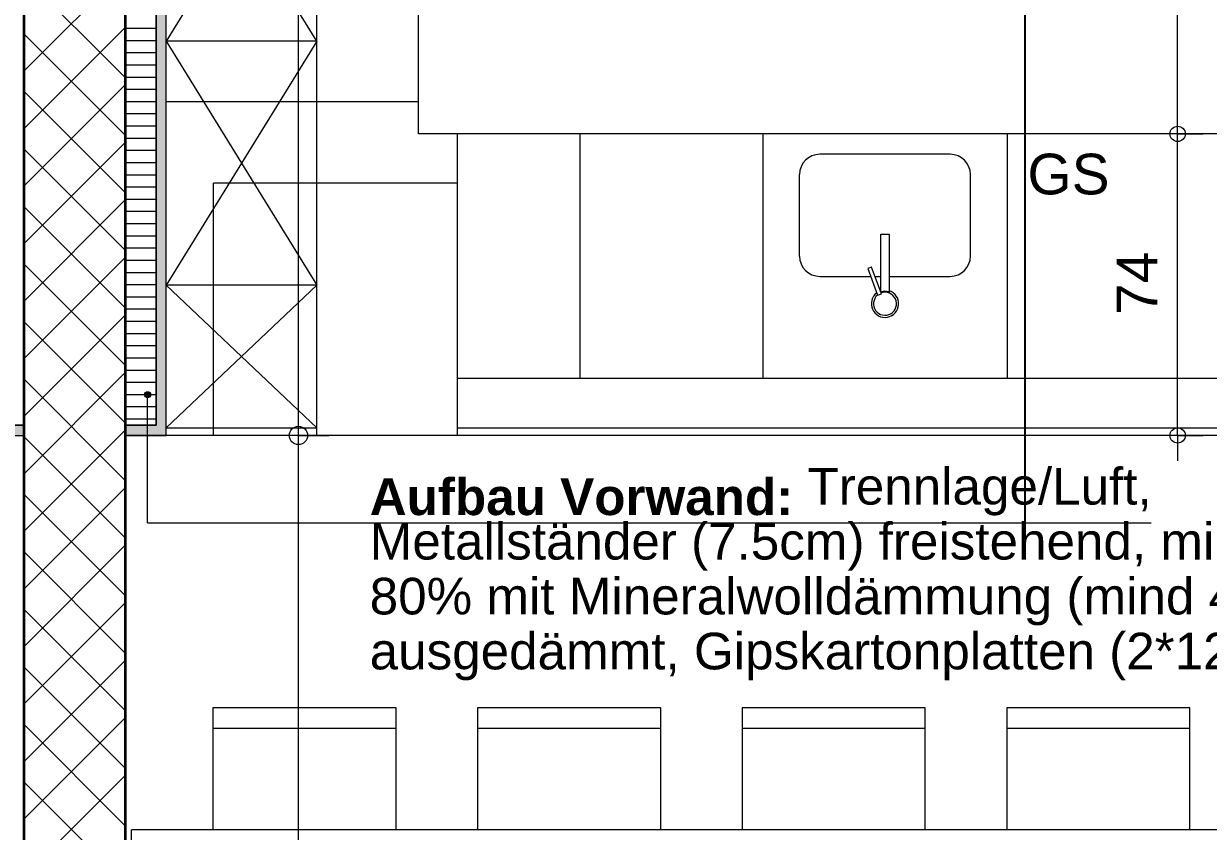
# Model space of a CAD drawing. Header units: metres. Extents: x 0.003 to 0.843, y 0.003 to 0.597.
# Drawn here: x 0.4719 to 0.5301, y 0.2022 to 0.2419 of the extents above; entities that cross this region are included whole.
import ezdxf

# ---------------------------------------------------------------- set-up
doc = ezdxf.new("R2010")
doc.units = ezdxf.units.M
for name, pattern in [('AUSGEZOGEN', [0]), ('LINIE_23', [0.0079, 0.004, -0.0013, 0, -0.0013, 0, -0.0013]), ('STRICHLINIE', [19.049999999999997, 12.7, -6.35]), ('STRICHPUNKT', [25.4, 12.7, -6.35, 0, -6.35])]:
    doc.linetypes.add(name, pattern=pattern)
for name, color, linetype, lineweight in [('Bauachsen grob', 7, 'STRICHPUNKT', 13), ('Kueche', 7, 'AUSGEZOGEN', 18), ('Leichtbauwaende', 7, 'AUSGEZOGEN', 18), ('Moebel', 253, 'AUSGEZOGEN', 13), ('Text Werkplan Ausfuehrung', 7, 'AUSGEZOGEN', 25), ('Wand Beton bewehrt', 7, 'AUSGEZOGEN', 35), ('Werkplan- Ausfuehrungsmasse', 7, 'AUSGEZOGEN', 13)]:
    doc.layers.add(name, color=color, linetype=linetype, lineweight=lineweight)
doc.styles.add('ARIAL', font='ARIAL.TTF')

msp = doc.modelspace()

# ---------------------------------------------------------------- hatches: boundary and pattern name
at = {"layer": 'Leichtbauwaende', "linetype": 'AUSGEZOGEN', "lineweight": 13}
for points in [[(0.4788599893637004, 0.2221199951022864), (0.4788599893637004, 0.2767399938814342), (0.4783599893748764, 0.2767399938814342), (0.4783599893748764, 0.2221199951022864)], [(0.4718599895201626, 0.2221199951022864), (0.4698599895648662, 0.2221199951022864), (0.4698599895648662, 0.2216199951134623), (0.4718599895201626, 0.2216199951134623)], [(0.4788599893637004, 0.2221199951022864), (0.4768599894084039, 0.2221199951022864), (0.4768599894084039, 0.2216199951134623), (0.4788599893637004, 0.2216199951134623)]]:
    msp.add_hatch(color=9, dxfattribs=at).paths.add_polyline_path(points)
at = {"layer": 'Text Werkplan Ausfuehrung', "linetype": 'AUSGEZOGEN', "lineweight": 13}
for points in [[(0.4777948451647849, 0.2236199950687588), (0.478094844171954, 0.2236199950687588), (0.4780738441709566, 0.2236949950723211)], [(0.4777948451647849, 0.2236199950687588), (0.4780738441709566, 0.2236949950723211), (0.4778158451657823, 0.2236949950723211)], [(0.4778158451657823, 0.2235449960646472), (0.478094844171954, 0.2236199950687588), (0.4777948451647849, 0.2236199950687588)], [(0.4778158451657823, 0.2236949950723211), (0.4780738441709566, 0.2236949950723211), (0.4780198441760211, 0.2237489950748859)], [(0.4778158451657823, 0.2236949950723211), (0.4780198441760211, 0.2237489950748859), (0.4778698451683471, 0.2237489950748859)], [(0.4778158451657823, 0.2235449960646472), (0.4780738441709566, 0.2235449960646472), (0.478094844171954, 0.2236199950687588)], [(0.4778698451683471, 0.2234909960697117), (0.4780738441709566, 0.2235449960646472), (0.4778158451657823, 0.2235449960646472)], [(0.4778698451683471, 0.2237489950748859), (0.4780198441760211, 0.2237489950748859), (0.4779448451719095, 0.2237699950758834)], [(0.4778698451683471, 0.2234909960697117), (0.4780198441760211, 0.2234909960697117), (0.4780738441709566, 0.2235449960646472)], [(0.4780198441760211, 0.2234909960697117), (0.4778698451683471, 0.2234909960697117), (0.4779448451719095, 0.2234699960687143)]]:
    msp.add_hatch(color=7, dxfattribs=at).paths.add_polyline_path(points)

# ---------------------------------------------------------------- linework, layer by layer
at = {"layer": 'Bauachsen grob', "color": 32, "linetype": 'LINIE_23', "lineweight": 25, "true_color": 0xc36e14}
msp.add_line((0.5210599884204571, 0.01553999971970916), (0.5210599884204571, 0.5826399870440364), dxfattribs=at)
at = {"layer": 'Kueche', "color": 7, "linetype": 'STRICHPUNKT', "lineweight": 18}
for p, q in [((0.4862599891982974, 0.2216199951134623), (0.4862599891982974, 0.2673399940915406)), ((0.4862599891982974, 0.2529999944120646), (0.4788599893637004, 0.2409999946802855)), ((0.4862599891982974, 0.2409999946802855), (0.4788599893637004, 0.2529999944120646)), ((0.4862599891982974, 0.2409999946802855), (0.4788599893637004, 0.2409999946802855)), ((0.4788599893637004, 0.2409999946802855), (0.4862599891982974, 0.2289999949485064)), ((0.4862599891982974, 0.2409999946802855), (0.4788599893637004, 0.2289999949485064)), ((0.4862599891982974, 0.2289999949485064), (0.4788599893637004, 0.2289999949485064)), ((0.4788599893637004, 0.2289999949485064), (0.4862599891982974, 0.2219999951049686)), ((0.4788599893637004, 0.2219999951049686), (0.4862599891982974, 0.2289999949485064)), ((0.4788599893637004, 0.2219999951049686), (0.4862599891982974, 0.2219999951049686))]:
    msp.add_line(p, q, dxfattribs=at)
at = {"layer": 'Kueche', "color": 7, "linetype": 'AUSGEZOGEN', "lineweight": 13}
for p, q in [((0.4912599890865388, 0.2364399947822094), (0.4912599890865388, 0.2623399942032993)), ((0.5325599881634122, 0.2364399947822094), (0.4912599890865388, 0.2364399947822094)), ((0.4161599907651544, 0.2216199951134623), (0.4718599895201626, 0.2216199951134623)), ((0.5325599881634122, 0.2216199951134623), (0.4768599894084039, 0.2216199951134623))]:
    msp.add_line(p, q, dxfattribs=at)
at = {"layer": 'Kueche', "color": 7, "linetype": 'STRICHLINIE', "lineweight": 18}
for p, q in [((0.4788599893637004, 0.2380399947464466), (0.4912599890865388, 0.2380399947464466)), ((0.4931799890436238, 0.2216199951134623), (0.4931799890436238, 0.2364399947822094)), ((0.4991799889095134, 0.2364399947822094), (0.4991799889095134, 0.2244399950504303)), ((0.5081799887083478, 0.2364399947822094), (0.5081799887083478, 0.2244399950504303)), ((0.5081799887083478, 0.2364399947822094), (0.5081799887083478, 0.2244399950504303)), ((0.5201799884401267, 0.2364399947822094), (0.5201799884401267, 0.2244399950504303)), ((0.4811799893118449, 0.2216199951134623), (0.4811799893118449, 0.2340199948363006)), ((0.4931799890436238, 0.2340199948363006), (0.4811799893118449, 0.2340199948363006)), ((0.4931799890436238, 0.2244399950504303), (0.5321799881719057, 0.2244399950504303)), ((0.4931799890436238, 0.2219999951049686), (0.5321799881719058, 0.2219999951049686))]:
    msp.add_line(p, q, dxfattribs=at)
at = {"layer": 'Kueche', "color": 7, "linetype": 'AUSGEZOGEN', "lineweight": 18}
for p, q in [((0.5173799885027165, 0.2354399948045621), (0.5109799886457687, 0.2354399948045607)), ((0.5099799886681093, 0.2304399949163285), (0.5099799886681192, 0.2344399948269125)), ((0.5183799884803549, 0.2304399949163285), (0.5183799884803648, 0.2344399948269125)), ((0.5139799885787095, 0.2286654289160147), (0.5139799885787095, 0.2315137197523063)), ((0.5139799885787095, 0.2315137197523063), (0.5143799885697665, 0.2315137197522691)), ((0.5143799885697665, 0.2315137197522691), (0.5143799885697677, 0.2286654289159774)), ((0.51097998864576, 0.2294399949386989), (0.5134766371089597, 0.2294399949387421)), ((0.5135240046283103, 0.2298946146079002), (0.5133360661115071, 0.2298262105901031)), ((0.5133360661115071, 0.2298262105901031), (0.5138152614656241, 0.2285096321809324)), ((0.5140004583368545, 0.2285855688176125), (0.5135240046283103, 0.2298946146079002)), ((0.5136894726640128, 0.2294399949387599), (0.5139799885787095, 0.2294399949386302)), ((0.5143799885697677, 0.2294399949387412), (0.517379988502709, 0.2294399949386794)), ((0.5173799885027169, 0.2294399949386712), (0.5173799885027169, 0.2294399949386712)), ((0.513815261461992, 0.2285096321794422), (0.5140004583368545, 0.2285855688176125)), ((0.5139679283967704, 0.2286749441154075), (0.5139799885787072, 0.2286799395954199)), ((0.5140083534176841, 0.2286764029957176), (0.5139799885787095, 0.2286654289160147)), ((0.5143799885697677, 0.2286654289159774), (0.5143516237284066, 0.228676402995699))]:
    msp.add_line(p, q, dxfattribs=at)
for centre, radius, start, end in [((0.5109799886457763, 0.2344399948268473), 0.0009999999776482583, 90.00001001310517, 179.9999942727123), ((0.517379988502725, 0.2344399948269783), 0.0009999999776482583, 5.349557904768093e-05, 90.00000819187498), ((0.5109799886457664, 0.2304399949162638), 0.0009999999776482583, 180.0000826398204, 270.0000783149969), ((0.517379988502715, 0.2304399949163944), 0.0009999999776482583, 270.0000783150032, 6.033468006490831e-05), ((0.5141799885742634, 0.2280923135683583), 0.0006704687350138557, 127.3554516170562, 72.64454838299244), ((0.5141799885742454, 0.2280923135683583), 0.0005641439269301107, 130.7639961352766, 110.0000000000202), ((0.5141799885742454, 0.2280923135683583), 0.0006704687350138557, 107.3554516170487, 110.0000000000333), ((0.5141799885742634, 0.2282327757052502), 0.0004756719538802008, 68.84902340485522, 111.1509765952007)]:
    msp.add_arc(centre, radius, start, end, dxfattribs=at)
at = {"layer": 'Leichtbauwaende', "color": 7, "linetype": 'AUSGEZOGEN', "lineweight": 13}
for p, q in [((0.4718599895201627, 0.2232599950768054), (0.4718599895201626, 0.2767399938814342)), ((0.4768599894084039, 0.2747399939261377), (0.4768599894084039, 0.2232599950768054)), ((0.4783599893748764, 0.2232599950768054), (0.4783599893748764, 0.2747399939261377)), ((0.4783599893748764, 0.227219995021076), (0.4768629903791667, 0.2272199949556401)), ((0.4783599893748764, 0.226619995034487), (0.4768629904053936, 0.2266199949690511)), ((0.4783599893748764, 0.2260199950478981), (0.4768629904316204, 0.2260199949824622)), ((0.4783599893748764, 0.2254199950613091), (0.4768629904578472, 0.2254199949958732)), ((0.4783599893748764, 0.2248199950747202), (0.4768629904840741, 0.2248199950092843)), ((0.4783599893748764, 0.2242199950881312), (0.476862990510301, 0.2242199950226953)), ((0.4783599893748764, 0.2236199951015423), (0.4768629905365278, 0.2236199950361064)), ((0.4718599895201627, 0.2221199951022864), (0.4718599895201627, 0.2232599950768054)), ((0.4768599894084039, 0.2232599950768054), (0.4768599894084039, 0.2221199951022864)), ((0.4783599893748764, 0.2230199951149532), (0.4768629905627545, 0.2230199950495174)), ((0.4783599893748764, 0.2221199951022864), (0.4783599893748764, 0.2232599950768054)), ((0.4783599893748764, 0.2224199951283644), (0.4768629905889814, 0.2224199950629284)), ((0.4703599895536902, 0.2221199951022864), (0.4718599895201627, 0.2221199951022864)), ((0.4768599894084039, 0.2221199951022864), (0.4783599893748764, 0.2221199951022864))]:
    msp.add_line(p, q, dxfattribs=at)
at = {"layer": 'Leichtbauwaende', "color": 7, "linetype": 'AUSGEZOGEN', "lineweight": 18}
for p, q in [((0.4783599893748764, 0.2747399939261377), (0.4783599893748764, 0.2232599950768054)), ((0.4788599893637004, 0.2232599950768054), (0.4788599893637004, 0.2747399939261377)), ((0.4783599893748764, 0.2232599950768054), (0.4783599893748764, 0.2221199951022864)), ((0.4788599893637004, 0.2221199951022864), (0.4788599893637004, 0.2232599950768054)), ((0.4718599895201626, 0.2221199951022864), (0.4703599895536902, 0.2221199951022864)), ((0.4718599895201626, 0.2216199951134623), (0.4718599895201626, 0.2221199951022864)), ((0.4783599893748764, 0.2221199951022864), (0.4768599894084039, 0.2221199951022864)), ((0.4768599894084039, 0.2221199951022864), (0.4768599894084039, 0.2216199951134623)), ((0.4788599893637004, 0.2216199951134623), (0.4788599893637004, 0.2221199951022864)), ((0.4698599895648662, 0.2216199951134623), (0.4718599895201626, 0.2216199951134623)), ((0.4768599894084039, 0.2216199951134623), (0.4788599893637004, 0.2216199951134623))]:
    msp.add_line(p, q, dxfattribs=at)
at = {"layer": 'Leichtbauwaende', "color": 7, "linetype": 'AUSGEZOGEN', "lineweight": 13}
for points in [[(0.4783599897162623, 0.2416199946992109), (0.4783599893748764, 0.2416199946992109), (0.4768629897497226, 0.241619994633775)], [(0.4783599897424891, 0.241019994712622), (0.4783599893748764, 0.241019994712622), (0.4768629897759497, 0.2410199946471861)], [(0.4783599897687159, 0.240419994726033), (0.4783599893748764, 0.240419994726033), (0.4768629898021765, 0.2404199946605971)], [(0.4783599897949427, 0.2398199947394441), (0.4783599893748764, 0.2398199947394441), (0.4768629898284032, 0.2398199946740081)], [(0.4783599898211695, 0.2392199947528551), (0.4783599893748764, 0.2392199947528551), (0.4768629898546301, 0.2392199946874192)], [(0.4783599898473964, 0.2386199947662662), (0.4783599893748764, 0.2386199947662662), (0.476862989880857, 0.2386199947008302)], [(0.4783599898736232, 0.2380199947796772), (0.4783599893748764, 0.2380199947796772), (0.4768629899070837, 0.2380199947142413)], [(0.47835998989985, 0.2374199947930883), (0.4783599893748764, 0.2374199947930883), (0.4768629899333106, 0.2374199947276523)], [(0.4783599899260769, 0.2368199948064993), (0.4783599893748764, 0.2368199948064993), (0.4768629899595374, 0.2368199947410634)], [(0.4783599899523037, 0.2362199948199104), (0.4783599893748764, 0.2362199948199104), (0.4768629899857642, 0.2362199947544744)], [(0.4783599899785304, 0.2356199948333214), (0.4783599893748764, 0.2356199948333214), (0.476862990011991, 0.2356199947678855)], [(0.4783599900047573, 0.2350199948467325), (0.4783599893748764, 0.2350199948467325), (0.476862990038218, 0.2350199947812965)], [(0.4783599900309843, 0.2344199948601435), (0.4783599893748764, 0.2344199948601435), (0.4768629900644448, 0.2344199947947075)], [(0.478359990057211, 0.2338199948735545), (0.4783599893748764, 0.2338199948735545), (0.4768629900906716, 0.2338199948081186)], [(0.4783599900834379, 0.2332199948869656), (0.4783599893748764, 0.2332199948869655), (0.4768629901168984, 0.2332199948215296)], [(0.4783599901096647, 0.2326199949003766), (0.4783599893748764, 0.2326199949003765), (0.4768629901431252, 0.2326199948349407)], [(0.4783599901358915, 0.2320199949137877), (0.4783599893748764, 0.2320199949137876), (0.4768629901693521, 0.2320199948483517)], [(0.4783599901621183, 0.2314199949271987), (0.4783599893748764, 0.2314199949271987), (0.4768629901955789, 0.2314199948617628)], [(0.4783599901883452, 0.2308199949406098), (0.4783599893748764, 0.2308199949406097), (0.4768629902218057, 0.2308199948751738)], [(0.478359990214572, 0.2302199949540208), (0.4783599893748764, 0.2302199949540208), (0.4768629902480326, 0.2302199948885849)], [(0.4783599902407988, 0.2296199949674319), (0.4783599893748764, 0.2296199949674318), (0.4768629902742594, 0.2296199949019959)], [(0.4783599902670256, 0.2290199949808429), (0.4783599893748764, 0.2290199949808429), (0.4768629903004861, 0.2290199949154069)], [(0.4783599902932527, 0.228419994994254), (0.4783599893748764, 0.228419994994254), (0.4768629903267132, 0.228419994928818)], [(0.4783599903194794, 0.227819995007665), (0.4783599893748764, 0.227819995007665), (0.47686299035294, 0.227819994942229)]]:
    msp.add_lwpolyline(points, dxfattribs=at)
at = {"layer": 'Moebel', "color": 253, "linetype": 'AUSGEZOGEN', "lineweight": 13}
for p, q in [((0.4811599893122915, 0.2082299954127521), (0.4811599893122915, 0.2022299955468625)), ((0.4901599891111257, 0.2082299954127521), (0.4811599893122915, 0.2082299954127521)), ((0.4901599891111257, 0.2022299955468625), (0.4901599891111257, 0.2082299954127521)), ((0.4941599890217189, 0.2082299954127521), (0.4941599890217189, 0.2022299955468625)), ((0.503159988820553, 0.2082299954127521), (0.4941599890217189, 0.2082299954127521)), ((0.503159988820553, 0.2022299955468625), (0.503159988820553, 0.2082299954127521)), ((0.5071599887311462, 0.2082299954127521), (0.5071599887311462, 0.2022299955468625)), ((0.5161599885299805, 0.2082299954127521), (0.5071599887311462, 0.2082299954127521)), ((0.5161599885299805, 0.2022299955468625), (0.5161599885299805, 0.2082299954127521)), ((0.5201599884405735, 0.2082299954127521), (0.5201599884405735, 0.2022299955468625)), ((0.5291599882394078, 0.2082299954127521), (0.5201599884405735, 0.2082299954127521)), ((0.5291599882394078, 0.2022299955468625), (0.5291599882394078, 0.2082299954127521)), ((0.4811599893122915, 0.2072299954351038), (0.4901599891111257, 0.2072299954351038)), ((0.4941599890217189, 0.2072299954351038), (0.503159988820553, 0.2072299954351038)), ((0.5071599887311462, 0.2072299954351038), (0.5161599885299805, 0.2072299954351038)), ((0.5201599884405735, 0.2072299954351038), (0.5291599882394078, 0.2072299954351038)), ((0.4771599894016983, 0.1862299959044903), (0.4771599894016983, 0.2022299955468625)), ((0.5331599881500009, 0.2022299955468625), (0.4771599894016983, 0.2022299955468625))]:
    msp.add_line(p, q, dxfattribs=at)
at = {"layer": 'Text Werkplan Ausfuehrung', "color": 7, "linetype": 'AUSGEZOGEN', "lineweight": 13}
for p, q in [((0.4777948451647849, 0.2236199950687588), (0.4777948451647849, 0.2236199950687588)), ((0.4779448451719095, 0.2237699950758834), (0.4779448451719095, 0.2237699950758834)), ((0.4779448451719095, 0.2173199952095747), (0.4779448451719095, 0.2236199950687588)), ((0.478094844171954, 0.2236199950687588), (0.478094844171954, 0.2236199950687588)), ((0.4779448451719095, 0.2234699960687143), (0.4779448451719095, 0.2234699960687143)), ((0.4779448451719095, 0.2173199952095747), (0.5272523627775832, 0.2173199952095747))]:
    msp.add_line(p, q, dxfattribs=at)
msp.add_circle((0.4779448451719095, 0.2236199950687588), 0.0001500000071246177, dxfattribs=at)
at = {"layer": 'Wand Beton bewehrt', "color": 7, "linetype": 'AUSGEZOGEN', "lineweight": 35}
for p, q in [((0.4718599895201626, 0.2767399938814342), (0.4718599895201626, 0.2221199951022864)), ((0.4768599894084039, 0.2221199951022864), (0.4768599894084039, 0.2767399938814342)), ((0.4718599895201626, 0.2221199951022864), (0.4718599895201626, 0.2216199951134623)), ((0.4768599894084039, 0.2216199951134623), (0.4768599894084039, 0.2221199951022864)), ((0.4718599895201626, 0.2216199951134623), (0.4718599895201626, 0.1668399963378907)), ((0.4768599894084039, 0.1668399963378907), (0.4768599894084039, 0.2216199951134623))]:
    msp.add_line(p, q, dxfattribs=at)
at = {"layer": 'Wand Beton bewehrt', "color": 7, "linetype": 'AUSGEZOGEN', "lineweight": 13}
for points in [[(0.4718599895201626, 0.2395230564816947), (0.4768599894084039, 0.2445230563699359), (0.4768599894084039, 0.2445230563699359)], [(0.4718599895201626, 0.244194067845533), (0.4768599894084039, 0.2391940679572917), (0.4768599894084039, 0.2391940679572916)], [(0.4718599895201626, 0.2366946293569485), (0.4768599894084039, 0.2416946292451897), (0.4768599894084039, 0.2416946292451898)], [(0.4718599895201626, 0.2413656407207867), (0.4768599894084039, 0.2363656408325453), (0.4768599894084039, 0.2363656408325452)], [(0.4718599895201626, 0.2338662022322024), (0.4768599894084039, 0.2388662021204436), (0.4768599894084039, 0.2388662021204436)], [(0.4718599895201626, 0.2385372135960405), (0.4768599894084039, 0.2335372137077991), (0.4768599894084039, 0.233537213707799)], [(0.4718599895201626, 0.2310377751074561), (0.4768599894084039, 0.2360377749956973), (0.4768599894084039, 0.2360377749956974)], [(0.4718599895201626, 0.2357087864712944), (0.4768599894084039, 0.230708786583053), (0.4768599894084039, 0.2307087865830529)], [(0.4718599895201626, 0.2282093479827099), (0.4768599894084039, 0.2332093478709511), (0.4768599894084039, 0.2332093478709512)], [(0.4718599895201626, 0.2328803593465483), (0.4768599894084039, 0.2278803594583069), (0.4768599894084039, 0.2278803594583068)], [(0.4718599895201626, 0.2253809208579638), (0.4768599894084039, 0.2303809207462049), (0.4768599894084039, 0.230380920746205)], [(0.4718599895201626, 0.2300519322218021), (0.4768599894084039, 0.2250519323335607), (0.4768599894084039, 0.2250519323335606)], [(0.4718599895201626, 0.2225524937332177), (0.4768599894084039, 0.2275524936214589), (0.4768599894084039, 0.2275524936214589)], [(0.4718599895201626, 0.2272235050970559), (0.4768599894084039, 0.2222235052088145), (0.4768599894084039, 0.2222235052088144)], [(0.4718599895201626, 0.2197240666084714), (0.4768599894084039, 0.2247240664967126), (0.4768599894084039, 0.2247240664967126)], [(0.4718599895201626, 0.2243950779723098), (0.4768599894084039, 0.2193950780840684), (0.4768599894084039, 0.2193950780840683)], [(0.4718599895201626, 0.2168956394837252), (0.4768599894084039, 0.2218956393719664), (0.4768599894084039, 0.2218956393719665)], [(0.4718599895201626, 0.2215666508475636), (0.4768599894084039, 0.2165666509593221), (0.4768599894084039, 0.2165666509593221)], [(0.4718599895201626, 0.214067212358979), (0.4768599894084039, 0.2190672122472202), (0.4768599894084039, 0.2190672122472203)], [(0.4718599895201626, 0.2187382237228172), (0.4768599894084039, 0.2137382238345758), (0.4768599894084039, 0.2137382238345758)], [(0.4718599895201626, 0.2112387852342328), (0.4768599894084039, 0.216238785122474), (0.4768599894084039, 0.216238785122474)], [(0.4718599895201626, 0.2159097965980712), (0.4768599894084039, 0.2109097967098298), (0.4768599894084039, 0.2109097967098298)], [(0.4718599895201626, 0.2084103581094867), (0.4768599894084039, 0.2134103579977279), (0.4768599894084039, 0.213410357997728)], [(0.4718599895201626, 0.2130813694733249), (0.4768599894084039, 0.2080813695850834), (0.4768599894084039, 0.2080813695850834)], [(0.4718599895201626, 0.2055819309847405), (0.4768599894084039, 0.2105819308729817), (0.4768599894084039, 0.2105819308729817)], [(0.4718599895201626, 0.2102529423485787), (0.4768599894084039, 0.2052529424603373), (0.4768599894084039, 0.2052529424603373)], [(0.4718599895201626, 0.2027535038599943), (0.4768599894084039, 0.2077535037482355), (0.4768599894084039, 0.2077535037482355)], [(0.4718599895201626, 0.2074245152238326), (0.4768599894084039, 0.2024245153355912), (0.4768599894084039, 0.2024245153355911)], [(0.4718599895201626, 0.1999250767352481), (0.4768599894084039, 0.2049250766234893), (0.4768599894084039, 0.2049250766234894)], [(0.4718599895201626, 0.2045960880990864), (0.4768599894084039, 0.199596088210845), (0.4768599894084039, 0.1995960882108449)]]:
    msp.add_lwpolyline(points, dxfattribs=at)
at = {"layer": 'Werkplan- Ausfuehrungsmasse', "color": 7, "linetype": 'AUSGEZOGEN', "lineweight": 13}
for p, q in [((0.4853599892184144, 0.2216199951134623), (0.4853599892184144, 0.2747399939261377)), ((0.4853599892184144, 0.2216199951134623), (0.4838599892053758, 0.2216199951134623)), ((0.4853599892184144, 0.2216199951134623), (0.4868599862102126, 0.2216199951134623)), ((0.4853599892184144, 0.2216199951134623), (0.4853599892184144, 0.2216199951134623)), ((0.4853599892184144, 0.1668399963378907), (0.4853599892184144, 0.2216199951134623))]:
    msp.add_line(p, q, dxfattribs=at)
at = {"layer": 'Werkplan- Ausfuehrungsmasse', "color": 253, "linetype": 'AUSGEZOGEN', "lineweight": 13}
for p, q in [((0.528559988252819, 0.2364399947822094), (0.528559988252819, 0.2623399942032993)), ((0.5285599882528191, 0.2364399947822094), (0.5273099881643435, 0.2364399947822094)), ((0.5285599882528191, 0.2364399947822094), (0.5298099858235945, 0.2364399947822094)), ((0.528559988252819, 0.2364399947822094), (0.528559988252819, 0.2364399947822094)), ((0.528559988252819, 0.2216199951134623), (0.528559988252819, 0.2364399947822094)), ((0.5285599882528191, 0.2216199951134623), (0.5273099881643435, 0.2216199951134623)), ((0.5285599882528191, 0.2216199951134623), (0.5298099858235945, 0.2216199951134623)), ((0.528559988252819, 0.2216199951134623), (0.528559988252819, 0.2216199951134623)), ((0.5285599882528191, 0.2216199951134623), (0.5285599882528191, 0.220369997542687))]:
    msp.add_line(p, q, dxfattribs=at)
for centre in [(0.5285599882528191, 0.2364399947822094), (0.5285599882528191, 0.2216199951134623)]:
    msp.add_circle(centre, 0.0003750000265426934, dxfattribs=at)
at = {"layer": 'Werkplan- Ausfuehrungsmasse', "color": 7, "linetype": 'AUSGEZOGEN', "lineweight": 13}
msp.add_circle((0.4853599892184144, 0.2216199951134623), 0.0004500000039115548, dxfattribs=at)

# ---------------------------------------------------------------- texts
at = {"layer": 'Text Werkplan Ausfuehrung', "color": 7, "linetype": 'AUSGEZOGEN', "lineweight": 25, "insert": (0.5211799883011707, 0.2334399948045612), "char_height": 0.002, "width": 0.001, "attachment_point": 7, "style": 'ARIAL'}
msp.add_mtext('GS', dxfattribs=at)
at = {"layer": 'Text Werkplan Ausfuehrung', "color": 7, "linetype": 'AUSGEZOGEN', "lineweight": 18, "char_height": 0.001799999952316284, "width": 0.0008999999761581421, "attachment_point": 7, "style": 'ARIAL'}
for s, insert in [('Trennlage/Luft,\\~', (0.5103728122450414, 0.217679995263517)), ('\\fArial|i0|b1|c0|p0;Aufbau\\~Vorwand:\\~', (0.488859989140183, 0.217679995263517)), ('Metallständer\\~(7.5cm)\\~freistehend,\\~mind.\\~', (0.4888599890221622, 0.2149799954542519)), ('80%\\~mit\\~Mineralwolldämmung\\~(mind\\~40kg/m²)\\~', (0.4888599889041415, 0.2122799956449867)), ('ausgedämmt,\\~Gipskartonplatten\\~(2*12.5mm)', (0.4888599887861206, 0.2095799958357216))]:
    msp.add_mtext(s, dxfattribs=dict(at, insert=insert))
at = {"layer": 'Werkplan- Ausfuehrungsmasse', "color": 253, "linetype": 'AUSGEZOGEN', "lineweight": 13, "insert": (0.5275599882751709, 0.2275436374973506), "char_height": 0.002, "width": 0.001, "attachment_point": 7, "rotation": 90.00000250447816, "style": 'ARIAL'}
msp.add_mtext('74', dxfattribs=at)

doc.saveas('drawing.dxf')
